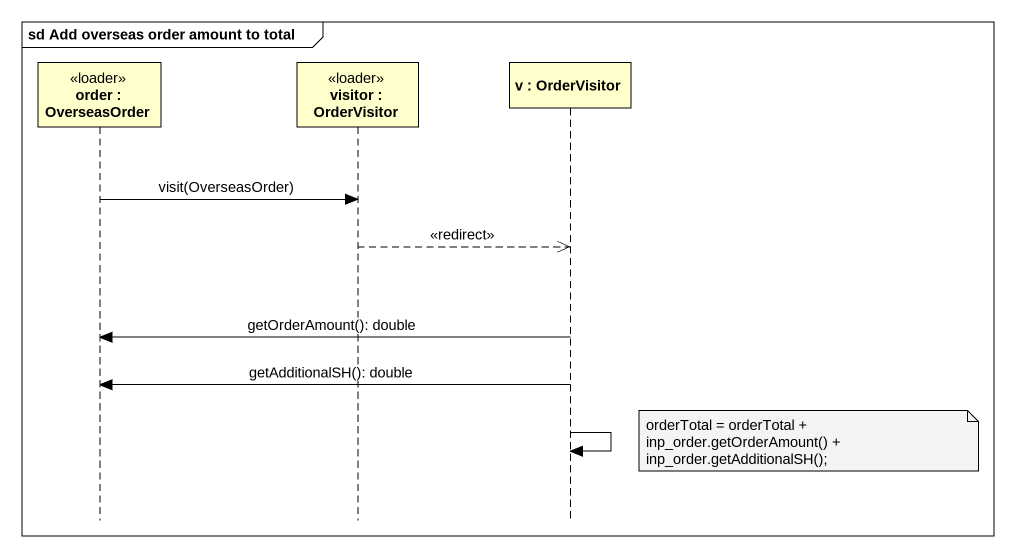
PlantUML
@startuml
mainframe sd Add overseas order amount to total
hide footbox
participant "order : OverseasOrder" as order <<loader>>
participant "visitor : OrderVisitor" as visitor <<loader>>
participant "v : OrderVisitor" as v

order -> visitor : visit(OverseasOrder)
visitor -->> v : <<redirect>>
v -> order : getOrderAmount(): double
v -> order : getAdditionalSH(): double
v -> v
note right of v : orderTotal = orderTotal + inp_order.getOrderAmount() + inp_order.getAdditionalSH();
@enduml
